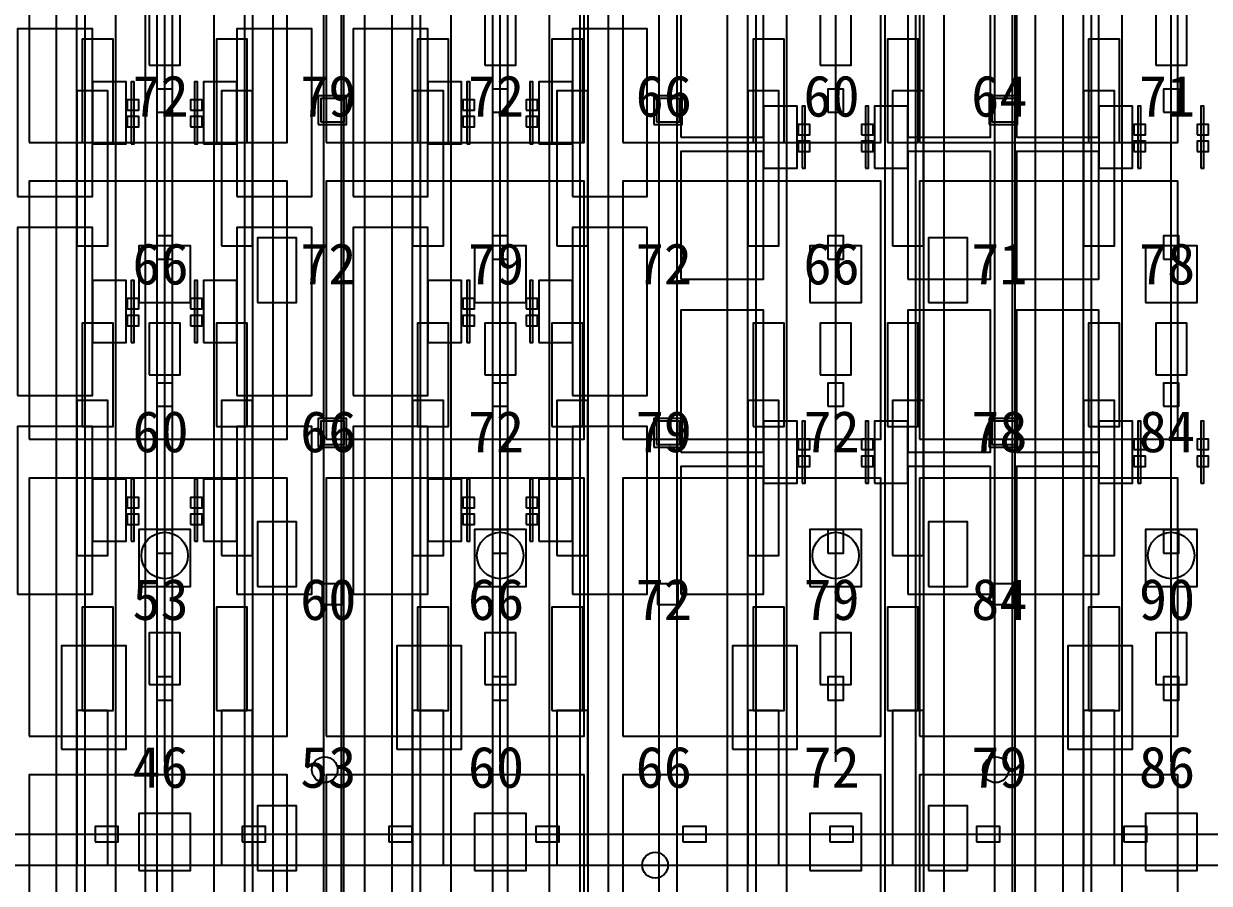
# Model space of a CAD drawing. Header units: metres. Extents: x -1640 to 1560, y -268 to 2338.
# Drawn here: x 2.29 to 48.23, y 1645.3 to 1678.6 of the extents above; entities that cross this region are included whole.
import ezdxf

# ---------------------------------------------------------------- set-up
doc = ezdxf.new("R2010")
doc.units = ezdxf.units.M
for name, color, linetype in [('1F_CHL', 4, 'Continuous'), ('1F_EHS_EXTINGUISHER_HYDRANT_CABINET_CONCEPT', 1, 'Continuous'), ('1F_PUMP', 2, 'Continuous'), ('1F_SCR', 3, 'Continuous'), ('1F_STRUCT_COLUMN', 8, 'Continuous'), ('2F_CSF_LATERAL_RACK_CONCEPT', 9, 'Continuous'), ('2F_RFG', 5, 'Continuous'), ('2F_STRUCT_COLUMN', 8, 'Continuous'), ('2F_VMB', 6, 'Continuous'), ('3F_CLEANROOM_OVERHEAD_PIPE_DUCT_CONCEPT', 9, 'Continuous'), ('3F_CVD', 3, 'Continuous'), ('3F_EHS_EGRESS_DIST_M', 2, 'Continuous'), ('3F_EHS_EXTINGUISHER_HYDRANT_CABINET_CONCEPT', 1, 'Continuous'), ('3F_EHS_GAS_DETECTOR', 6, 'Continuous'), ('3F_FOUP', 5, 'Continuous'), ('3F_OHT', 9, 'Continuous'), ('3F_OHTV', 1, 'Continuous'), ('3F_PHOTO', 1, 'Continuous'), ('3F_STK', 3, 'Continuous'), ('3F_STRUCT_COLUMN', 8, 'Continuous'), ('3F_TBAR', 6, 'Continuous'), ('4F_FFU', 1, 'Continuous'), ('4F_STRUCT_PLENUM_TRUSS_CONCEPT', 9, 'Continuous'), ('5F_CHL', 4, 'Continuous'), ('5F_EHS_EXTINGUISHER_HYDRANT_CABINET_CONCEPT', 1, 'Continuous'), ('5F_PUMP', 2, 'Continuous'), ('5F_SCR', 3, 'Continuous'), ('5F_STRUCT_COLUMN', 8, 'Continuous'), ('6F_CSF_LATERAL_RACK_CONCEPT', 9, 'Continuous'), ('6F_RFG', 5, 'Continuous'), ('6F_STRUCT_COLUMN', 8, 'Continuous'), ('6F_VMB', 6, 'Continuous'), ('7F_CLEANROOM_OVERHEAD_PIPE_DUCT_CONCEPT', 9, 'Continuous'), ('7F_CVD', 3, 'Continuous'), ('7F_EHS_EGRESS_DIST_M', 2, 'Continuous'), ('7F_EHS_EXTINGUISHER_HYDRANT_CABINET_CONCEPT', 1, 'Continuous'), ('7F_EHS_GAS_DETECTOR', 6, 'Continuous'), ('7F_FOUP', 5, 'Continuous'), ('7F_OHT', 9, 'Continuous'), ('7F_OHTV', 1, 'Continuous'), ('7F_PHOTO', 1, 'Continuous'), ('7F_STK', 3, 'Continuous'), ('7F_STRUCT_COLUMN', 8, 'Continuous'), ('7F_TBAR', 6, 'Continuous'), ('8F_FFU', 1, 'Continuous'), ('8F_STRUCT_PLENUM_TRUSS_CONCEPT', 9, 'Continuous'), ('EHS_TREATED_EXHAUST', 30, 'Continuous'), ('UTIL_ELEC.LV_CONCEPT', 2, 'Continuous'), ('UTIL_GAS.BULK_CONCEPT', 2, 'Continuous'), ('UTIL_PCW.R_CONCEPT', 1, 'Continuous'), ('UTIL_PCW.S_CONCEPT', 6, 'Continuous')]:
    doc.layers.add(name, color=color, linetype=linetype)

msp = doc.modelspace()

# ---------------------------------------------------------------- linework, layer by layer
at = {"layer": '1F_CHL'}
for points in [[(11.35, 1667.8), (12.85, 1667.8), (12.85, 1670.3), (11.35, 1670.3)], [(37.35, 1667.8), (38.85, 1667.8), (38.85, 1670.3), (37.35, 1670.3)], [(11.35, 1656.8), (12.85, 1656.8), (12.85, 1659.3), (11.35, 1659.3)], [(37.35, 1656.8), (38.85, 1656.8), (38.85, 1659.3), (37.35, 1659.3)], [(11.35, 1645.8), (12.85, 1645.8), (12.85, 1648.3), (11.35, 1648.3)], [(37.35, 1645.8), (38.85, 1645.8), (38.85, 1648.3), (37.35, 1648.3)]]:
    msp.add_lwpolyline(points, close=True, dxfattribs=at)
at = {"layer": '1F_EHS_EXTINGUISHER_HYDRANT_CABINET_CONCEPT'}
msp.add_circle((26.75, 1646), 0.5, dxfattribs=at)
at = {"layer": '1F_PUMP'}
for points in [[(4.55, 1674), (5.75, 1674), (5.75, 1678), (4.55, 1678)], [(9.75, 1674), (10.95, 1674), (10.95, 1678), (9.75, 1678)], [(17.55, 1674), (18.75, 1674), (18.75, 1678), (17.55, 1678)], [(22.75, 1674), (23.95, 1674), (23.95, 1678), (22.75, 1678)], [(30.55, 1674), (31.75, 1674), (31.75, 1678), (30.55, 1678)], [(35.75, 1674), (36.95, 1674), (36.95, 1678), (35.75, 1678)], [(43.55, 1674), (44.75, 1674), (44.75, 1678), (43.55, 1678)], [(4.55, 1663), (5.75, 1663), (5.75, 1667), (4.55, 1667)], [(9.75, 1663), (10.95, 1663), (10.95, 1667), (9.75, 1667)], [(17.55, 1663), (18.75, 1663), (18.75, 1667), (17.55, 1667)], [(22.75, 1663), (23.95, 1663), (23.95, 1667), (22.75, 1667)], [(30.55, 1663), (31.75, 1663), (31.75, 1667), (30.55, 1667)], [(35.75, 1663), (36.95, 1663), (36.95, 1667), (35.75, 1667)], [(43.55, 1663), (44.75, 1663), (44.75, 1667), (43.55, 1667)], [(4.55, 1652), (5.75, 1652), (5.75, 1656), (4.55, 1656)], [(9.75, 1652), (10.95, 1652), (10.95, 1656), (9.75, 1656)], [(17.55, 1652), (18.75, 1652), (18.75, 1656), (17.55, 1656)], [(22.75, 1652), (23.95, 1652), (23.95, 1656), (22.75, 1656)], [(30.55, 1652), (31.75, 1652), (31.75, 1656), (30.55, 1656)], [(35.75, 1652), (36.95, 1652), (36.95, 1656), (35.75, 1656)], [(43.55, 1652), (44.75, 1652), (44.75, 1656), (43.55, 1656)]]:
    msp.add_lwpolyline(points, close=True, dxfattribs=at)
at = {"layer": '1F_SCR'}
for points in [[(6.75, 1667.8), (8.75, 1667.8), (8.75, 1670), (6.75, 1670)], [(19.75, 1667.8), (21.75, 1667.8), (21.75, 1670), (19.75, 1670)], [(32.75, 1667.8), (34.75, 1667.8), (34.75, 1670), (32.75, 1670)], [(45.75, 1667.8), (47.75, 1667.8), (47.75, 1670), (45.75, 1670)], [(6.75, 1656.8), (8.75, 1656.8), (8.75, 1659), (6.75, 1659)], [(19.75, 1656.8), (21.75, 1656.8), (21.75, 1659), (19.75, 1659)], [(32.75, 1656.8), (34.75, 1656.8), (34.75, 1659), (32.75, 1659)], [(45.75, 1656.8), (47.75, 1656.8), (47.75, 1659), (45.75, 1659)], [(6.75, 1645.8), (8.75, 1645.8), (8.75, 1648), (6.75, 1648)], [(19.75, 1645.8), (21.75, 1645.8), (21.75, 1648), (19.75, 1648)], [(32.75, 1645.8), (34.75, 1645.8), (34.75, 1648), (32.75, 1648)], [(45.75, 1645.8), (47.75, 1645.8), (47.75, 1648), (45.75, 1648)]]:
    msp.add_lwpolyline(points, close=True, dxfattribs=at)
at = {"layer": '1F_STRUCT_COLUMN'}
for points in [[(13.7, 1674.7), (14.8, 1674.7), (14.8, 1675.8), (13.7, 1675.8)], [(26.7, 1674.7), (27.8, 1674.7), (27.8, 1675.8), (26.7, 1675.8)], [(39.7, 1674.7), (40.8, 1674.7), (40.8, 1675.8), (39.7, 1675.8)], [(13.7, 1662.2), (14.8, 1662.2), (14.8, 1663.3), (13.7, 1663.3)], [(26.7, 1662.2), (27.8, 1662.2), (27.8, 1663.3), (26.7, 1663.3)], [(39.7, 1662.2), (40.8, 1662.2), (40.8, 1663.3), (39.7, 1663.3)]]:
    msp.add_lwpolyline(points, close=True, dxfattribs=at)
at = {"layer": '2F_CSF_LATERAL_RACK_CONCEPT'}
for points in [[(3.55, 1573), (4.35, 1573), (4.35, 1719), (3.55, 1719)], [(11.15, 1573), (11.95, 1573), (11.95, 1719), (11.15, 1719)], [(16.55, 1573), (17.35, 1573), (17.35, 1719), (16.55, 1719)], [(24.15, 1573), (24.95, 1573), (24.95, 1719), (24.15, 1719)], [(29.55, 1573), (30.35, 1573), (30.35, 1719), (29.55, 1719)], [(37.15, 1573), (37.95, 1573), (37.95, 1719), (37.15, 1719)], [(42.55, 1573), (43.35, 1573), (43.35, 1719), (42.55, 1719)]]:
    msp.add_lwpolyline(points, close=True, dxfattribs=at)
at = {"layer": '2F_RFG'}
for points in [[(4.35, 1670), (5.55, 1670), (5.55, 1676), (4.35, 1676)], [(9.95, 1670), (11.15, 1670), (11.15, 1676), (9.95, 1676)], [(17.35, 1670), (18.55, 1670), (18.55, 1676), (17.35, 1676)], [(22.95, 1670), (24.15, 1670), (24.15, 1676), (22.95, 1676)], [(30.35, 1670), (31.55, 1670), (31.55, 1676), (30.35, 1676)], [(35.95, 1670), (37.15, 1670), (37.15, 1676), (35.95, 1676)], [(43.35, 1670), (44.55, 1670), (44.55, 1676), (43.35, 1676)], [(4.35, 1658), (5.55, 1658), (5.55, 1664), (4.35, 1664)], [(9.95, 1658), (11.15, 1658), (11.15, 1664), (9.95, 1664)], [(17.35, 1658), (18.55, 1658), (18.55, 1664), (17.35, 1664)], [(22.95, 1658), (24.15, 1658), (24.15, 1664), (22.95, 1664)], [(30.35, 1658), (31.55, 1658), (31.55, 1664), (30.35, 1664)], [(35.95, 1658), (37.15, 1658), (37.15, 1664), (35.95, 1664)], [(43.35, 1658), (44.55, 1658), (44.55, 1664), (43.35, 1664)], [(4.35, 1646), (5.55, 1646), (5.55, 1652), (4.35, 1652)], [(9.95, 1646), (11.15, 1646), (11.15, 1652), (9.95, 1652)], [(17.35, 1646), (18.55, 1646), (18.55, 1652), (17.35, 1652)], [(22.95, 1646), (24.15, 1646), (24.15, 1652), (22.95, 1652)], [(30.35, 1646), (31.55, 1646), (31.55, 1652), (30.35, 1652)], [(35.95, 1646), (37.15, 1646), (37.15, 1652), (35.95, 1652)], [(43.35, 1646), (44.55, 1646), (44.55, 1652), (43.35, 1652)]]:
    msp.add_lwpolyline(points, close=True, dxfattribs=at)
at = {"layer": '2F_STRUCT_COLUMN'}
for points in [[(13.8, 1674.8), (14.7, 1674.8), (14.7, 1675.7), (13.8, 1675.7)], [(26.8, 1674.8), (27.7, 1674.8), (27.7, 1675.7), (26.8, 1675.7)], [(39.8, 1674.8), (40.7, 1674.8), (40.7, 1675.7), (39.8, 1675.7)], [(13.8, 1662.3), (14.7, 1662.3), (14.7, 1663.2), (13.8, 1663.2)], [(26.8, 1662.3), (27.7, 1662.3), (27.7, 1663.2), (26.8, 1663.2)], [(39.8, 1662.3), (40.7, 1662.3), (40.7, 1663.2), (39.8, 1663.2)]]:
    msp.add_lwpolyline(points, close=True, dxfattribs=at)
at = {"layer": '2F_VMB'}
for points in [[(7.15, 1677), (8.35, 1677), (8.35, 1679), (7.15, 1679)], [(20.15, 1677), (21.35, 1677), (21.35, 1679), (20.15, 1679)], [(33.15, 1677), (34.35, 1677), (34.35, 1679), (33.15, 1679)], [(46.15, 1677), (47.35, 1677), (47.35, 1679), (46.15, 1679)], [(7.15, 1665), (8.35, 1665), (8.35, 1667), (7.15, 1667)], [(20.15, 1665), (21.35, 1665), (21.35, 1667), (20.15, 1667)], [(33.15, 1665), (34.35, 1665), (34.35, 1667), (33.15, 1667)], [(46.15, 1665), (47.35, 1665), (47.35, 1667), (46.15, 1667)], [(7.15, 1653), (8.35, 1653), (8.35, 1655), (7.15, 1655)], [(20.15, 1653), (21.35, 1653), (21.35, 1655), (20.15, 1655)], [(33.15, 1653), (34.35, 1653), (34.35, 1655), (33.15, 1655)], [(46.15, 1653), (47.35, 1653), (47.35, 1655), (46.15, 1655)]]:
    msp.add_lwpolyline(points, close=True, dxfattribs=at)
at = {"layer": '3F_CLEANROOM_OVERHEAD_PIPE_DUCT_CONCEPT'}
for points in [[(4.65, 1572), (5.85, 1572), (5.85, 1720), (4.65, 1720)], [(9.65, 1572), (10.85, 1572), (10.85, 1720), (9.65, 1720)], [(17.65, 1572), (18.85, 1572), (18.85, 1720), (17.65, 1720)], [(22.65, 1572), (23.85, 1572), (23.85, 1720), (22.65, 1720)], [(30.65, 1572), (31.85, 1572), (31.85, 1720), (30.65, 1720)], [(35.65, 1572), (36.85, 1572), (36.85, 1720), (35.65, 1720)], [(43.65, 1572), (44.85, 1572), (44.85, 1720), (43.65, 1720)]]:
    msp.add_lwpolyline(points, close=True, dxfattribs=at)
at = {"layer": '3F_CVD'}
for points in [[(2.05, 1671.9), (4.95, 1671.9), (4.95, 1678.4), (2.05, 1678.4)], [(10.55, 1671.9), (13.45, 1671.9), (13.45, 1678.4), (10.55, 1678.4)], [(15.05, 1671.9), (17.95, 1671.9), (17.95, 1678.4), (15.05, 1678.4)], [(23.55, 1671.9), (26.45, 1671.9), (26.45, 1678.4), (23.55, 1678.4)], [(4.95, 1673.95), (6.25, 1673.95), (6.25, 1676.35), (4.95, 1676.35)], [(9.25, 1673.95), (10.55, 1673.95), (10.55, 1676.35), (9.25, 1676.35)], [(17.95, 1673.95), (19.25, 1673.95), (19.25, 1676.35), (17.95, 1676.35)], [(22.25, 1673.95), (23.55, 1673.95), (23.55, 1676.35), (22.25, 1676.35)], [(2.05, 1664.2), (4.95, 1664.2), (4.95, 1670.7), (2.05, 1670.7)], [(10.55, 1664.2), (13.45, 1664.2), (13.45, 1670.7), (10.55, 1670.7)], [(15.05, 1664.2), (17.95, 1664.2), (17.95, 1670.7), (15.05, 1670.7)], [(23.55, 1664.2), (26.45, 1664.2), (26.45, 1670.7), (23.55, 1670.7)], [(4.95, 1666.25), (6.25, 1666.25), (6.25, 1668.65), (4.95, 1668.65)], [(9.25, 1666.25), (10.55, 1666.25), (10.55, 1668.65), (9.25, 1668.65)], [(17.95, 1666.25), (19.25, 1666.25), (19.25, 1668.65), (17.95, 1668.65)], [(22.25, 1666.25), (23.55, 1666.25), (23.55, 1668.65), (22.25, 1668.65)], [(2.05, 1656.5), (4.95, 1656.5), (4.95, 1663), (2.05, 1663)], [(10.55, 1656.5), (13.45, 1656.5), (13.45, 1663), (10.55, 1663)], [(15.05, 1656.5), (17.95, 1656.5), (17.95, 1663), (15.05, 1663)], [(23.55, 1656.5), (26.45, 1656.5), (26.45, 1663), (23.55, 1663)], [(4.95, 1658.55), (6.25, 1658.55), (6.25, 1660.95), (4.95, 1660.95)], [(9.25, 1658.55), (10.55, 1658.55), (10.55, 1660.95), (9.25, 1660.95)], [(17.95, 1658.55), (19.25, 1658.55), (19.25, 1660.95), (17.95, 1660.95)], [(22.25, 1658.55), (23.55, 1658.55), (23.55, 1660.95), (22.25, 1660.95)]]:
    msp.add_lwpolyline(points, close=True, dxfattribs=at)
at = {"layer": '3F_EHS_EXTINGUISHER_HYDRANT_CABINET_CONCEPT'}
for centre in [(13.95, 1649.7), (39.95, 1649.7)]:
    msp.add_circle(centre, 0.5, dxfattribs=at)
at = {"layer": '3F_EHS_GAS_DETECTOR'}
for centre in [(7.75, 1658), (20.75, 1658), (33.75, 1658), (46.75, 1658)]:
    msp.add_circle(centre, 0.9, dxfattribs=at)
at = {"layer": '3F_FOUP'}
for points in [[(6.3, 1675.25), (6.75, 1675.25), (6.75, 1675.65), (6.3, 1675.65)], [(8.75, 1675.25), (9.2, 1675.25), (9.2, 1675.65), (8.75, 1675.65)], [(19.3, 1675.25), (19.75, 1675.25), (19.75, 1675.65), (19.3, 1675.65)], [(21.75, 1675.25), (22.2, 1675.25), (22.2, 1675.65), (21.75, 1675.65)], [(6.3, 1674.6), (6.75, 1674.6), (6.75, 1675), (6.3, 1675)], [(8.75, 1674.6), (9.2, 1674.6), (9.2, 1675), (8.75, 1675)], [(19.3, 1674.6), (19.75, 1674.6), (19.75, 1675), (19.3, 1675)], [(21.75, 1674.6), (22.2, 1674.6), (22.2, 1675), (21.75, 1675)], [(32.3, 1674.3), (32.75, 1674.3), (32.75, 1674.7), (32.3, 1674.7)], [(34.75, 1674.3), (35.2, 1674.3), (35.2, 1674.7), (34.75, 1674.7)], [(45.3, 1674.3), (45.75, 1674.3), (45.75, 1674.7), (45.3, 1674.7)], [(47.75, 1674.3), (48.2, 1674.3), (48.2, 1674.7), (47.75, 1674.7)], [(32.3, 1673.65), (32.75, 1673.65), (32.75, 1674.05), (32.3, 1674.05)], [(34.75, 1673.65), (35.2, 1673.65), (35.2, 1674.05), (34.75, 1674.05)], [(45.3, 1673.65), (45.75, 1673.65), (45.75, 1674.05), (45.3, 1674.05)], [(47.75, 1673.65), (48.2, 1673.65), (48.2, 1674.05), (47.75, 1674.05)], [(6.3, 1667.55), (6.75, 1667.55), (6.75, 1667.95), (6.3, 1667.95)], [(8.75, 1667.55), (9.2, 1667.55), (9.2, 1667.95), (8.75, 1667.95)], [(19.3, 1667.55), (19.75, 1667.55), (19.75, 1667.95), (19.3, 1667.95)], [(21.75, 1667.55), (22.2, 1667.55), (22.2, 1667.95), (21.75, 1667.95)], [(6.3, 1666.9), (6.75, 1666.9), (6.75, 1667.3), (6.3, 1667.3)], [(8.75, 1666.9), (9.2, 1666.9), (9.2, 1667.3), (8.75, 1667.3)], [(19.3, 1666.9), (19.75, 1666.9), (19.75, 1667.3), (19.3, 1667.3)], [(21.75, 1666.9), (22.2, 1666.9), (22.2, 1667.3), (21.75, 1667.3)], [(32.3, 1662.1), (32.75, 1662.1), (32.75, 1662.5), (32.3, 1662.5)], [(34.75, 1662.1), (35.2, 1662.1), (35.2, 1662.5), (34.75, 1662.5)], [(45.3, 1662.1), (45.75, 1662.1), (45.75, 1662.5), (45.3, 1662.5)], [(47.75, 1662.1), (48.2, 1662.1), (48.2, 1662.5), (47.75, 1662.5)], [(32.3, 1661.45), (32.75, 1661.45), (32.75, 1661.85), (32.3, 1661.85)], [(34.75, 1661.45), (35.2, 1661.45), (35.2, 1661.85), (34.75, 1661.85)], [(45.3, 1661.45), (45.75, 1661.45), (45.75, 1661.85), (45.3, 1661.85)], [(47.75, 1661.45), (48.2, 1661.45), (48.2, 1661.85), (47.75, 1661.85)], [(6.3, 1659.85), (6.75, 1659.85), (6.75, 1660.25), (6.3, 1660.25)], [(8.75, 1659.85), (9.2, 1659.85), (9.2, 1660.25), (8.75, 1660.25)], [(19.3, 1659.85), (19.75, 1659.85), (19.75, 1660.25), (19.3, 1660.25)], [(21.75, 1659.85), (22.2, 1659.85), (22.2, 1660.25), (21.75, 1660.25)], [(6.3, 1659.2), (6.75, 1659.2), (6.75, 1659.6), (6.3, 1659.6)], [(8.75, 1659.2), (9.2, 1659.2), (9.2, 1659.6), (8.75, 1659.6)], [(19.3, 1659.2), (19.75, 1659.2), (19.75, 1659.6), (19.3, 1659.6)], [(21.75, 1659.2), (22.2, 1659.2), (22.2, 1659.6), (21.75, 1659.6)]]:
    msp.add_lwpolyline(points, close=True, dxfattribs=at)
at = {"layer": '3F_OHT'}
for p, q in [((7.75, 1650), (7.75, 1720)), ((20.75, 1650), (20.75, 1720)), ((33.75, 1650), (33.75, 1720)), ((46.75, 1650), (46.75, 1720)), ((-31.5, 1647.2), (190, 1647.2))]:
    msp.add_line(p, q, dxfattribs=at)
at = {"layer": '3F_OHTV'}
for points in [[(7.45, 1675.17), (8.05, 1675.17), (8.05, 1676.07), (7.45, 1676.07)], [(20.45, 1675.17), (21.05, 1675.17), (21.05, 1676.07), (20.45, 1676.07)], [(33.45, 1675.17), (34.05, 1675.17), (34.05, 1676.07), (33.45, 1676.07)], [(46.45, 1675.17), (47.05, 1675.17), (47.05, 1676.07), (46.45, 1676.07)], [(7.45, 1669.48), (8.05, 1669.48), (8.05, 1670.38), (7.45, 1670.38)], [(20.45, 1669.48), (21.05, 1669.48), (21.05, 1670.38), (20.45, 1670.38)], [(33.45, 1669.48), (34.05, 1669.48), (34.05, 1670.38), (33.45, 1670.38)], [(46.45, 1669.48), (47.05, 1669.48), (47.05, 1670.38), (46.45, 1670.38)], [(7.45, 1663.78), (8.05, 1663.78), (8.05, 1664.68), (7.45, 1664.68)], [(20.45, 1663.78), (21.05, 1663.78), (21.05, 1664.68), (20.45, 1664.68)], [(33.45, 1663.78), (34.05, 1663.78), (34.05, 1664.68), (33.45, 1664.68)], [(46.45, 1663.78), (47.05, 1663.78), (47.05, 1664.68), (46.45, 1664.68)], [(7.45, 1658.09), (8.05, 1658.09), (8.05, 1658.99), (7.45, 1658.99)], [(20.45, 1658.09), (21.05, 1658.09), (21.05, 1658.99), (20.45, 1658.99)], [(33.45, 1658.09), (34.05, 1658.09), (34.05, 1658.99), (33.45, 1658.99)], [(46.45, 1658.09), (47.05, 1658.09), (47.05, 1658.99), (46.45, 1658.99)], [(7.45, 1652.4), (8.05, 1652.4), (8.05, 1653.3), (7.45, 1653.3)], [(20.45, 1652.4), (21.05, 1652.4), (21.05, 1653.3), (20.45, 1653.3)], [(33.45, 1652.4), (34.05, 1652.4), (34.05, 1653.3), (33.45, 1653.3)], [(46.45, 1652.4), (47.05, 1652.4), (47.05, 1653.3), (46.45, 1653.3)], [(5.05, 1646.9), (5.95, 1646.9), (5.95, 1647.5), (5.05, 1647.5)], [(10.75, 1646.9), (11.65, 1646.9), (11.65, 1647.5), (10.75, 1647.5)], [(16.44, 1646.9), (17.34, 1646.9), (17.34, 1647.5), (16.44, 1647.5)], [(22.13, 1646.9), (23.03, 1646.9), (23.03, 1647.5), (22.13, 1647.5)], [(27.83, 1646.9), (28.73, 1646.9), (28.73, 1647.5), (27.83, 1647.5)], [(33.52, 1646.9), (34.42, 1646.9), (34.42, 1647.5), (33.52, 1647.5)], [(39.21, 1646.9), (40.11, 1646.9), (40.11, 1647.5), (39.21, 1647.5)], [(44.91, 1646.9), (45.81, 1646.9), (45.81, 1647.5), (44.91, 1647.5)]]:
    msp.add_lwpolyline(points, close=True, dxfattribs=at)
at = {"layer": '3F_PHOTO'}
for points in [[(27.75, 1674.2), (30.95, 1674.2), (30.95, 1679.7), (27.75, 1679.7)], [(36.55, 1674.2), (39.75, 1674.2), (39.75, 1679.7), (36.55, 1679.7)], [(40.75, 1674.2), (43.95, 1674.2), (43.95, 1679.7), (40.75, 1679.7)], [(30.95, 1673), (32.25, 1673), (32.25, 1675.4), (30.95, 1675.4)], [(35.25, 1673), (36.55, 1673), (36.55, 1675.4), (35.25, 1675.4)], [(43.95, 1673), (45.25, 1673), (45.25, 1675.4), (43.95, 1675.4)], [(27.75, 1668.7), (30.95, 1668.7), (30.95, 1673.65), (27.75, 1673.65)], [(36.55, 1668.7), (39.75, 1668.7), (39.75, 1673.65), (36.55, 1673.65)], [(40.75, 1668.7), (43.95, 1668.7), (43.95, 1673.65), (40.75, 1673.65)], [(27.75, 1662), (30.95, 1662), (30.95, 1667.5), (27.75, 1667.5)], [(36.55, 1662), (39.75, 1662), (39.75, 1667.5), (36.55, 1667.5)], [(40.75, 1662), (43.95, 1662), (43.95, 1667.5), (40.75, 1667.5)], [(30.95, 1660.8), (32.25, 1660.8), (32.25, 1663.2), (30.95, 1663.2)], [(35.25, 1660.8), (36.55, 1660.8), (36.55, 1663.2), (35.25, 1663.2)], [(43.95, 1660.8), (45.25, 1660.8), (45.25, 1663.2), (43.95, 1663.2)], [(27.75, 1656.5), (30.95, 1656.5), (30.95, 1661.45), (27.75, 1661.45)], [(36.55, 1656.5), (39.75, 1656.5), (39.75, 1661.45), (36.55, 1661.45)], [(40.75, 1656.5), (43.95, 1656.5), (43.95, 1661.45), (40.75, 1661.45)]]:
    msp.add_lwpolyline(points, close=True, dxfattribs=at)
at = {"layer": '3F_STK'}
for points in [[(3.75, 1650.5), (6.25, 1650.5), (6.25, 1654.5), (3.75, 1654.5)], [(16.75, 1650.5), (19.25, 1650.5), (19.25, 1654.5), (16.75, 1654.5)], [(29.75, 1650.5), (32.25, 1650.5), (32.25, 1654.5), (29.75, 1654.5)], [(42.75, 1650.5), (45.25, 1650.5), (45.25, 1654.5), (42.75, 1654.5)]]:
    msp.add_lwpolyline(points, close=True, dxfattribs=at)
at = {"layer": '3F_STRUCT_COLUMN'}
for points in [[(13.85, 1656.1), (14.65, 1656.1), (14.65, 1656.9), (13.85, 1656.9)], [(26.85, 1656.1), (27.65, 1656.1), (27.65, 1656.9), (26.85, 1656.9)], [(39.85, 1656.1), (40.65, 1656.1), (40.65, 1656.9), (39.85, 1656.9)]]:
    msp.add_lwpolyline(points, close=True, dxfattribs=at)
at = {"layer": '3F_TBAR'}
for points in [[(6.45, 1673.95), (6.57, 1673.95), (6.57, 1676.35), (6.45, 1676.35)], [(8.9, 1673.95), (9.02, 1673.95), (9.02, 1676.35), (8.9, 1676.35)], [(19.45, 1673.95), (19.57, 1673.95), (19.57, 1676.35), (19.45, 1676.35)], [(21.9, 1673.95), (22.02, 1673.95), (22.02, 1676.35), (21.9, 1676.35)], [(32.45, 1673), (32.57, 1673), (32.57, 1675.4), (32.45, 1675.4)], [(34.9, 1673), (35.02, 1673), (35.02, 1675.4), (34.9, 1675.4)], [(45.45, 1673), (45.57, 1673), (45.57, 1675.4), (45.45, 1675.4)], [(47.9, 1673), (48.02, 1673), (48.02, 1675.4), (47.9, 1675.4)], [(6.45, 1666.25), (6.57, 1666.25), (6.57, 1668.65), (6.45, 1668.65)], [(8.9, 1666.25), (9.02, 1666.25), (9.02, 1668.65), (8.9, 1668.65)], [(19.45, 1666.25), (19.57, 1666.25), (19.57, 1668.65), (19.45, 1668.65)], [(21.9, 1666.25), (22.02, 1666.25), (22.02, 1668.65), (21.9, 1668.65)], [(32.45, 1660.8), (32.57, 1660.8), (32.57, 1663.2), (32.45, 1663.2)], [(34.9, 1660.8), (35.02, 1660.8), (35.02, 1663.2), (34.9, 1663.2)], [(45.45, 1660.8), (45.57, 1660.8), (45.57, 1663.2), (45.45, 1663.2)], [(47.9, 1660.8), (48.02, 1660.8), (48.02, 1663.2), (47.9, 1663.2)], [(6.45, 1658.55), (6.57, 1658.55), (6.57, 1660.95), (6.45, 1660.95)], [(8.9, 1658.55), (9.02, 1658.55), (9.02, 1660.95), (8.9, 1660.95)], [(19.45, 1658.55), (19.57, 1658.55), (19.57, 1660.95), (19.45, 1660.95)], [(21.9, 1658.55), (22.02, 1658.55), (22.02, 1660.95), (21.9, 1660.95)]]:
    msp.add_lwpolyline(points, close=True, dxfattribs=at)
at = {"layer": '4F_FFU'}
for points in [[(2.5, 1674), (12.5, 1674), (12.5, 1684), (2.5, 1684)], [(14, 1674), (24, 1674), (24, 1684), (14, 1684)], [(25.5, 1674), (35.5, 1674), (35.5, 1684), (25.5, 1684)], [(37, 1674), (47, 1674), (47, 1684), (37, 1684)], [(2.5, 1662.5), (12.5, 1662.5), (12.5, 1672.5), (2.5, 1672.5)], [(14, 1662.5), (24, 1662.5), (24, 1672.5), (14, 1672.5)], [(25.5, 1662.5), (35.5, 1662.5), (35.5, 1672.5), (25.5, 1672.5)], [(37, 1662.5), (47, 1662.5), (47, 1672.5), (37, 1672.5)], [(2.5, 1651), (12.5, 1651), (12.5, 1661), (2.5, 1661)], [(14, 1651), (24, 1651), (24, 1661), (14, 1661)], [(25.5, 1651), (35.5, 1651), (35.5, 1661), (25.5, 1661)], [(37, 1651), (47, 1651), (47, 1661), (37, 1661)], [(2.5, 1639.5), (12.5, 1639.5), (12.5, 1649.5), (2.5, 1649.5)], [(14, 1639.5), (24, 1639.5), (24, 1649.5), (14, 1649.5)], [(25.5, 1639.5), (35.5, 1639.5), (35.5, 1649.5), (25.5, 1649.5)], [(37, 1639.5), (47, 1639.5), (47, 1649.5), (37, 1649.5)]]:
    msp.add_lwpolyline(points, close=True, dxfattribs=at)
at = {"layer": '4F_STRUCT_PLENUM_TRUSS_CONCEPT'}
for points in [[(13.9, 1569), (14.6, 1569), (14.6, 1723), (13.9, 1723)], [(26.9, 1569), (27.6, 1569), (27.6, 1723), (26.9, 1723)], [(39.9, 1569), (40.6, 1569), (40.6, 1723), (39.9, 1723)]]:
    msp.add_lwpolyline(points, close=True, dxfattribs=at)
at = {"layer": '5F_CHL'}
for points in [[(11.35, 1667.8), (12.85, 1667.8), (12.85, 1670.3), (11.35, 1670.3)], [(37.35, 1667.8), (38.85, 1667.8), (38.85, 1670.3), (37.35, 1670.3)], [(11.35, 1656.8), (12.85, 1656.8), (12.85, 1659.3), (11.35, 1659.3)], [(37.35, 1656.8), (38.85, 1656.8), (38.85, 1659.3), (37.35, 1659.3)], [(11.35, 1645.8), (12.85, 1645.8), (12.85, 1648.3), (11.35, 1648.3)], [(37.35, 1645.8), (38.85, 1645.8), (38.85, 1648.3), (37.35, 1648.3)]]:
    msp.add_lwpolyline(points, close=True, dxfattribs=at)
at = {"layer": '5F_EHS_EXTINGUISHER_HYDRANT_CABINET_CONCEPT'}
msp.add_circle((26.75, 1646), 0.5, dxfattribs=at)
at = {"layer": '5F_PUMP'}
for points in [[(4.55, 1674), (5.75, 1674), (5.75, 1678), (4.55, 1678)], [(9.75, 1674), (10.95, 1674), (10.95, 1678), (9.75, 1678)], [(17.55, 1674), (18.75, 1674), (18.75, 1678), (17.55, 1678)], [(22.75, 1674), (23.95, 1674), (23.95, 1678), (22.75, 1678)], [(30.55, 1674), (31.75, 1674), (31.75, 1678), (30.55, 1678)], [(35.75, 1674), (36.95, 1674), (36.95, 1678), (35.75, 1678)], [(43.55, 1674), (44.75, 1674), (44.75, 1678), (43.55, 1678)], [(4.55, 1663), (5.75, 1663), (5.75, 1667), (4.55, 1667)], [(9.75, 1663), (10.95, 1663), (10.95, 1667), (9.75, 1667)], [(17.55, 1663), (18.75, 1663), (18.75, 1667), (17.55, 1667)], [(22.75, 1663), (23.95, 1663), (23.95, 1667), (22.75, 1667)], [(30.55, 1663), (31.75, 1663), (31.75, 1667), (30.55, 1667)], [(35.75, 1663), (36.95, 1663), (36.95, 1667), (35.75, 1667)], [(43.55, 1663), (44.75, 1663), (44.75, 1667), (43.55, 1667)], [(4.55, 1652), (5.75, 1652), (5.75, 1656), (4.55, 1656)], [(9.75, 1652), (10.95, 1652), (10.95, 1656), (9.75, 1656)], [(17.55, 1652), (18.75, 1652), (18.75, 1656), (17.55, 1656)], [(22.75, 1652), (23.95, 1652), (23.95, 1656), (22.75, 1656)], [(30.55, 1652), (31.75, 1652), (31.75, 1656), (30.55, 1656)], [(35.75, 1652), (36.95, 1652), (36.95, 1656), (35.75, 1656)], [(43.55, 1652), (44.75, 1652), (44.75, 1656), (43.55, 1656)]]:
    msp.add_lwpolyline(points, close=True, dxfattribs=at)
at = {"layer": '5F_SCR'}
for points in [[(6.75, 1667.8), (8.75, 1667.8), (8.75, 1670), (6.75, 1670)], [(19.75, 1667.8), (21.75, 1667.8), (21.75, 1670), (19.75, 1670)], [(32.75, 1667.8), (34.75, 1667.8), (34.75, 1670), (32.75, 1670)], [(45.75, 1667.8), (47.75, 1667.8), (47.75, 1670), (45.75, 1670)], [(6.75, 1656.8), (8.75, 1656.8), (8.75, 1659), (6.75, 1659)], [(19.75, 1656.8), (21.75, 1656.8), (21.75, 1659), (19.75, 1659)], [(32.75, 1656.8), (34.75, 1656.8), (34.75, 1659), (32.75, 1659)], [(45.75, 1656.8), (47.75, 1656.8), (47.75, 1659), (45.75, 1659)], [(6.75, 1645.8), (8.75, 1645.8), (8.75, 1648), (6.75, 1648)], [(19.75, 1645.8), (21.75, 1645.8), (21.75, 1648), (19.75, 1648)], [(32.75, 1645.8), (34.75, 1645.8), (34.75, 1648), (32.75, 1648)], [(45.75, 1645.8), (47.75, 1645.8), (47.75, 1648), (45.75, 1648)]]:
    msp.add_lwpolyline(points, close=True, dxfattribs=at)
at = {"layer": '5F_STRUCT_COLUMN'}
for points in [[(13.7, 1674.7), (14.8, 1674.7), (14.8, 1675.8), (13.7, 1675.8)], [(26.7, 1674.7), (27.8, 1674.7), (27.8, 1675.8), (26.7, 1675.8)], [(39.7, 1674.7), (40.8, 1674.7), (40.8, 1675.8), (39.7, 1675.8)], [(13.7, 1662.2), (14.8, 1662.2), (14.8, 1663.3), (13.7, 1663.3)], [(26.7, 1662.2), (27.8, 1662.2), (27.8, 1663.3), (26.7, 1663.3)], [(39.7, 1662.2), (40.8, 1662.2), (40.8, 1663.3), (39.7, 1663.3)]]:
    msp.add_lwpolyline(points, close=True, dxfattribs=at)
at = {"layer": '6F_CSF_LATERAL_RACK_CONCEPT'}
for points in [[(3.55, 1573), (4.35, 1573), (4.35, 1719), (3.55, 1719)], [(11.15, 1573), (11.95, 1573), (11.95, 1719), (11.15, 1719)], [(16.55, 1573), (17.35, 1573), (17.35, 1719), (16.55, 1719)], [(24.15, 1573), (24.95, 1573), (24.95, 1719), (24.15, 1719)], [(29.55, 1573), (30.35, 1573), (30.35, 1719), (29.55, 1719)], [(37.15, 1573), (37.95, 1573), (37.95, 1719), (37.15, 1719)], [(42.55, 1573), (43.35, 1573), (43.35, 1719), (42.55, 1719)]]:
    msp.add_lwpolyline(points, close=True, dxfattribs=at)
at = {"layer": '6F_RFG'}
for points in [[(4.35, 1670), (5.55, 1670), (5.55, 1676), (4.35, 1676)], [(9.95, 1670), (11.15, 1670), (11.15, 1676), (9.95, 1676)], [(17.35, 1670), (18.55, 1670), (18.55, 1676), (17.35, 1676)], [(22.95, 1670), (24.15, 1670), (24.15, 1676), (22.95, 1676)], [(30.35, 1670), (31.55, 1670), (31.55, 1676), (30.35, 1676)], [(35.95, 1670), (37.15, 1670), (37.15, 1676), (35.95, 1676)], [(43.35, 1670), (44.55, 1670), (44.55, 1676), (43.35, 1676)], [(4.35, 1658), (5.55, 1658), (5.55, 1664), (4.35, 1664)], [(9.95, 1658), (11.15, 1658), (11.15, 1664), (9.95, 1664)], [(17.35, 1658), (18.55, 1658), (18.55, 1664), (17.35, 1664)], [(22.95, 1658), (24.15, 1658), (24.15, 1664), (22.95, 1664)], [(30.35, 1658), (31.55, 1658), (31.55, 1664), (30.35, 1664)], [(35.95, 1658), (37.15, 1658), (37.15, 1664), (35.95, 1664)], [(43.35, 1658), (44.55, 1658), (44.55, 1664), (43.35, 1664)], [(4.35, 1646), (5.55, 1646), (5.55, 1652), (4.35, 1652)], [(9.95, 1646), (11.15, 1646), (11.15, 1652), (9.95, 1652)], [(17.35, 1646), (18.55, 1646), (18.55, 1652), (17.35, 1652)], [(22.95, 1646), (24.15, 1646), (24.15, 1652), (22.95, 1652)], [(30.35, 1646), (31.55, 1646), (31.55, 1652), (30.35, 1652)], [(35.95, 1646), (37.15, 1646), (37.15, 1652), (35.95, 1652)], [(43.35, 1646), (44.55, 1646), (44.55, 1652), (43.35, 1652)]]:
    msp.add_lwpolyline(points, close=True, dxfattribs=at)
at = {"layer": '6F_STRUCT_COLUMN'}
for points in [[(13.8, 1674.8), (14.7, 1674.8), (14.7, 1675.7), (13.8, 1675.7)], [(26.8, 1674.8), (27.7, 1674.8), (27.7, 1675.7), (26.8, 1675.7)], [(39.8, 1674.8), (40.7, 1674.8), (40.7, 1675.7), (39.8, 1675.7)], [(13.8, 1662.3), (14.7, 1662.3), (14.7, 1663.2), (13.8, 1663.2)], [(26.8, 1662.3), (27.7, 1662.3), (27.7, 1663.2), (26.8, 1663.2)], [(39.8, 1662.3), (40.7, 1662.3), (40.7, 1663.2), (39.8, 1663.2)]]:
    msp.add_lwpolyline(points, close=True, dxfattribs=at)
at = {"layer": '6F_VMB'}
for points in [[(7.15, 1677), (8.35, 1677), (8.35, 1679), (7.15, 1679)], [(20.15, 1677), (21.35, 1677), (21.35, 1679), (20.15, 1679)], [(33.15, 1677), (34.35, 1677), (34.35, 1679), (33.15, 1679)], [(46.15, 1677), (47.35, 1677), (47.35, 1679), (46.15, 1679)], [(7.15, 1665), (8.35, 1665), (8.35, 1667), (7.15, 1667)], [(20.15, 1665), (21.35, 1665), (21.35, 1667), (20.15, 1667)], [(33.15, 1665), (34.35, 1665), (34.35, 1667), (33.15, 1667)], [(46.15, 1665), (47.35, 1665), (47.35, 1667), (46.15, 1667)], [(7.15, 1653), (8.35, 1653), (8.35, 1655), (7.15, 1655)], [(20.15, 1653), (21.35, 1653), (21.35, 1655), (20.15, 1655)], [(33.15, 1653), (34.35, 1653), (34.35, 1655), (33.15, 1655)], [(46.15, 1653), (47.35, 1653), (47.35, 1655), (46.15, 1655)]]:
    msp.add_lwpolyline(points, close=True, dxfattribs=at)
at = {"layer": '7F_CLEANROOM_OVERHEAD_PIPE_DUCT_CONCEPT'}
for points in [[(4.65, 1572), (5.85, 1572), (5.85, 1720), (4.65, 1720)], [(9.65, 1572), (10.85, 1572), (10.85, 1720), (9.65, 1720)], [(17.65, 1572), (18.85, 1572), (18.85, 1720), (17.65, 1720)], [(22.65, 1572), (23.85, 1572), (23.85, 1720), (22.65, 1720)], [(30.65, 1572), (31.85, 1572), (31.85, 1720), (30.65, 1720)], [(35.65, 1572), (36.85, 1572), (36.85, 1720), (35.65, 1720)], [(43.65, 1572), (44.85, 1572), (44.85, 1720), (43.65, 1720)]]:
    msp.add_lwpolyline(points, close=True, dxfattribs=at)
at = {"layer": '7F_CVD'}
for points in [[(2.05, 1671.9), (4.95, 1671.9), (4.95, 1678.4), (2.05, 1678.4)], [(10.55, 1671.9), (13.45, 1671.9), (13.45, 1678.4), (10.55, 1678.4)], [(15.05, 1671.9), (17.95, 1671.9), (17.95, 1678.4), (15.05, 1678.4)], [(23.55, 1671.9), (26.45, 1671.9), (26.45, 1678.4), (23.55, 1678.4)], [(4.95, 1673.95), (6.25, 1673.95), (6.25, 1676.35), (4.95, 1676.35)], [(9.25, 1673.95), (10.55, 1673.95), (10.55, 1676.35), (9.25, 1676.35)], [(17.95, 1673.95), (19.25, 1673.95), (19.25, 1676.35), (17.95, 1676.35)], [(22.25, 1673.95), (23.55, 1673.95), (23.55, 1676.35), (22.25, 1676.35)], [(2.05, 1664.2), (4.95, 1664.2), (4.95, 1670.7), (2.05, 1670.7)], [(10.55, 1664.2), (13.45, 1664.2), (13.45, 1670.7), (10.55, 1670.7)], [(15.05, 1664.2), (17.95, 1664.2), (17.95, 1670.7), (15.05, 1670.7)], [(23.55, 1664.2), (26.45, 1664.2), (26.45, 1670.7), (23.55, 1670.7)], [(4.95, 1666.25), (6.25, 1666.25), (6.25, 1668.65), (4.95, 1668.65)], [(9.25, 1666.25), (10.55, 1666.25), (10.55, 1668.65), (9.25, 1668.65)], [(17.95, 1666.25), (19.25, 1666.25), (19.25, 1668.65), (17.95, 1668.65)], [(22.25, 1666.25), (23.55, 1666.25), (23.55, 1668.65), (22.25, 1668.65)], [(2.05, 1656.5), (4.95, 1656.5), (4.95, 1663), (2.05, 1663)], [(10.55, 1656.5), (13.45, 1656.5), (13.45, 1663), (10.55, 1663)], [(15.05, 1656.5), (17.95, 1656.5), (17.95, 1663), (15.05, 1663)], [(23.55, 1656.5), (26.45, 1656.5), (26.45, 1663), (23.55, 1663)], [(4.95, 1658.55), (6.25, 1658.55), (6.25, 1660.95), (4.95, 1660.95)], [(9.25, 1658.55), (10.55, 1658.55), (10.55, 1660.95), (9.25, 1660.95)], [(17.95, 1658.55), (19.25, 1658.55), (19.25, 1660.95), (17.95, 1660.95)], [(22.25, 1658.55), (23.55, 1658.55), (23.55, 1660.95), (22.25, 1660.95)]]:
    msp.add_lwpolyline(points, close=True, dxfattribs=at)
at = {"layer": '7F_EHS_EXTINGUISHER_HYDRANT_CABINET_CONCEPT'}
for centre in [(13.95, 1649.7), (39.95, 1649.7)]:
    msp.add_circle(centre, 0.5, dxfattribs=at)
at = {"layer": '7F_EHS_GAS_DETECTOR'}
for centre in [(7.75, 1658), (20.75, 1658), (33.75, 1658), (46.75, 1658)]:
    msp.add_circle(centre, 0.9, dxfattribs=at)
at = {"layer": '7F_FOUP'}
for points in [[(6.3, 1675.25), (6.75, 1675.25), (6.75, 1675.65), (6.3, 1675.65)], [(8.75, 1675.25), (9.2, 1675.25), (9.2, 1675.65), (8.75, 1675.65)], [(19.3, 1675.25), (19.75, 1675.25), (19.75, 1675.65), (19.3, 1675.65)], [(21.75, 1675.25), (22.2, 1675.25), (22.2, 1675.65), (21.75, 1675.65)], [(6.3, 1674.6), (6.75, 1674.6), (6.75, 1675), (6.3, 1675)], [(8.75, 1674.6), (9.2, 1674.6), (9.2, 1675), (8.75, 1675)], [(19.3, 1674.6), (19.75, 1674.6), (19.75, 1675), (19.3, 1675)], [(21.75, 1674.6), (22.2, 1674.6), (22.2, 1675), (21.75, 1675)], [(32.3, 1674.3), (32.75, 1674.3), (32.75, 1674.7), (32.3, 1674.7)], [(34.75, 1674.3), (35.2, 1674.3), (35.2, 1674.7), (34.75, 1674.7)], [(45.3, 1674.3), (45.75, 1674.3), (45.75, 1674.7), (45.3, 1674.7)], [(47.75, 1674.3), (48.2, 1674.3), (48.2, 1674.7), (47.75, 1674.7)], [(32.3, 1673.65), (32.75, 1673.65), (32.75, 1674.05), (32.3, 1674.05)], [(34.75, 1673.65), (35.2, 1673.65), (35.2, 1674.05), (34.75, 1674.05)], [(45.3, 1673.65), (45.75, 1673.65), (45.75, 1674.05), (45.3, 1674.05)], [(47.75, 1673.65), (48.2, 1673.65), (48.2, 1674.05), (47.75, 1674.05)], [(6.3, 1667.55), (6.75, 1667.55), (6.75, 1667.95), (6.3, 1667.95)], [(8.75, 1667.55), (9.2, 1667.55), (9.2, 1667.95), (8.75, 1667.95)], [(19.3, 1667.55), (19.75, 1667.55), (19.75, 1667.95), (19.3, 1667.95)], [(21.75, 1667.55), (22.2, 1667.55), (22.2, 1667.95), (21.75, 1667.95)], [(6.3, 1666.9), (6.75, 1666.9), (6.75, 1667.3), (6.3, 1667.3)], [(8.75, 1666.9), (9.2, 1666.9), (9.2, 1667.3), (8.75, 1667.3)], [(19.3, 1666.9), (19.75, 1666.9), (19.75, 1667.3), (19.3, 1667.3)], [(21.75, 1666.9), (22.2, 1666.9), (22.2, 1667.3), (21.75, 1667.3)], [(32.3, 1662.1), (32.75, 1662.1), (32.75, 1662.5), (32.3, 1662.5)], [(34.75, 1662.1), (35.2, 1662.1), (35.2, 1662.5), (34.75, 1662.5)], [(45.3, 1662.1), (45.75, 1662.1), (45.75, 1662.5), (45.3, 1662.5)], [(47.75, 1662.1), (48.2, 1662.1), (48.2, 1662.5), (47.75, 1662.5)], [(32.3, 1661.45), (32.75, 1661.45), (32.75, 1661.85), (32.3, 1661.85)], [(34.75, 1661.45), (35.2, 1661.45), (35.2, 1661.85), (34.75, 1661.85)], [(45.3, 1661.45), (45.75, 1661.45), (45.75, 1661.85), (45.3, 1661.85)], [(47.75, 1661.45), (48.2, 1661.45), (48.2, 1661.85), (47.75, 1661.85)], [(6.3, 1659.85), (6.75, 1659.85), (6.75, 1660.25), (6.3, 1660.25)], [(8.75, 1659.85), (9.2, 1659.85), (9.2, 1660.25), (8.75, 1660.25)], [(19.3, 1659.85), (19.75, 1659.85), (19.75, 1660.25), (19.3, 1660.25)], [(21.75, 1659.85), (22.2, 1659.85), (22.2, 1660.25), (21.75, 1660.25)], [(6.3, 1659.2), (6.75, 1659.2), (6.75, 1659.6), (6.3, 1659.6)], [(8.75, 1659.2), (9.2, 1659.2), (9.2, 1659.6), (8.75, 1659.6)], [(19.3, 1659.2), (19.75, 1659.2), (19.75, 1659.6), (19.3, 1659.6)], [(21.75, 1659.2), (22.2, 1659.2), (22.2, 1659.6), (21.75, 1659.6)]]:
    msp.add_lwpolyline(points, close=True, dxfattribs=at)
at = {"layer": '7F_OHT'}
for p, q in [((7.75, 1650), (7.75, 1720)), ((20.75, 1650), (20.75, 1720)), ((33.75, 1650), (33.75, 1720)), ((46.75, 1650), (46.75, 1720)), ((-31.5, 1647.2), (190, 1647.2))]:
    msp.add_line(p, q, dxfattribs=at)
at = {"layer": '7F_OHTV'}
for points in [[(7.45, 1675.17), (8.05, 1675.17), (8.05, 1676.07), (7.45, 1676.07)], [(20.45, 1675.17), (21.05, 1675.17), (21.05, 1676.07), (20.45, 1676.07)], [(33.45, 1675.17), (34.05, 1675.17), (34.05, 1676.07), (33.45, 1676.07)], [(46.45, 1675.17), (47.05, 1675.17), (47.05, 1676.07), (46.45, 1676.07)], [(7.45, 1669.48), (8.05, 1669.48), (8.05, 1670.38), (7.45, 1670.38)], [(20.45, 1669.48), (21.05, 1669.48), (21.05, 1670.38), (20.45, 1670.38)], [(33.45, 1669.48), (34.05, 1669.48), (34.05, 1670.38), (33.45, 1670.38)], [(46.45, 1669.48), (47.05, 1669.48), (47.05, 1670.38), (46.45, 1670.38)], [(7.45, 1663.78), (8.05, 1663.78), (8.05, 1664.68), (7.45, 1664.68)], [(20.45, 1663.78), (21.05, 1663.78), (21.05, 1664.68), (20.45, 1664.68)], [(33.45, 1663.78), (34.05, 1663.78), (34.05, 1664.68), (33.45, 1664.68)], [(46.45, 1663.78), (47.05, 1663.78), (47.05, 1664.68), (46.45, 1664.68)], [(7.45, 1658.09), (8.05, 1658.09), (8.05, 1658.99), (7.45, 1658.99)], [(20.45, 1658.09), (21.05, 1658.09), (21.05, 1658.99), (20.45, 1658.99)], [(33.45, 1658.09), (34.05, 1658.09), (34.05, 1658.99), (33.45, 1658.99)], [(46.45, 1658.09), (47.05, 1658.09), (47.05, 1658.99), (46.45, 1658.99)], [(7.45, 1652.4), (8.05, 1652.4), (8.05, 1653.3), (7.45, 1653.3)], [(20.45, 1652.4), (21.05, 1652.4), (21.05, 1653.3), (20.45, 1653.3)], [(33.45, 1652.4), (34.05, 1652.4), (34.05, 1653.3), (33.45, 1653.3)], [(46.45, 1652.4), (47.05, 1652.4), (47.05, 1653.3), (46.45, 1653.3)], [(5.05, 1646.9), (5.95, 1646.9), (5.95, 1647.5), (5.05, 1647.5)], [(10.75, 1646.9), (11.65, 1646.9), (11.65, 1647.5), (10.75, 1647.5)], [(16.44, 1646.9), (17.34, 1646.9), (17.34, 1647.5), (16.44, 1647.5)], [(22.13, 1646.9), (23.03, 1646.9), (23.03, 1647.5), (22.13, 1647.5)], [(27.83, 1646.9), (28.73, 1646.9), (28.73, 1647.5), (27.83, 1647.5)], [(33.52, 1646.9), (34.42, 1646.9), (34.42, 1647.5), (33.52, 1647.5)], [(39.21, 1646.9), (40.11, 1646.9), (40.11, 1647.5), (39.21, 1647.5)], [(44.91, 1646.9), (45.81, 1646.9), (45.81, 1647.5), (44.91, 1647.5)]]:
    msp.add_lwpolyline(points, close=True, dxfattribs=at)
at = {"layer": '7F_PHOTO'}
for points in [[(27.75, 1674.2), (30.95, 1674.2), (30.95, 1679.7), (27.75, 1679.7)], [(36.55, 1674.2), (39.75, 1674.2), (39.75, 1679.7), (36.55, 1679.7)], [(40.75, 1674.2), (43.95, 1674.2), (43.95, 1679.7), (40.75, 1679.7)], [(30.95, 1673), (32.25, 1673), (32.25, 1675.4), (30.95, 1675.4)], [(35.25, 1673), (36.55, 1673), (36.55, 1675.4), (35.25, 1675.4)], [(43.95, 1673), (45.25, 1673), (45.25, 1675.4), (43.95, 1675.4)], [(27.75, 1668.7), (30.95, 1668.7), (30.95, 1673.65), (27.75, 1673.65)], [(36.55, 1668.7), (39.75, 1668.7), (39.75, 1673.65), (36.55, 1673.65)], [(40.75, 1668.7), (43.95, 1668.7), (43.95, 1673.65), (40.75, 1673.65)], [(27.75, 1662), (30.95, 1662), (30.95, 1667.5), (27.75, 1667.5)], [(36.55, 1662), (39.75, 1662), (39.75, 1667.5), (36.55, 1667.5)], [(40.75, 1662), (43.95, 1662), (43.95, 1667.5), (40.75, 1667.5)], [(30.95, 1660.8), (32.25, 1660.8), (32.25, 1663.2), (30.95, 1663.2)], [(35.25, 1660.8), (36.55, 1660.8), (36.55, 1663.2), (35.25, 1663.2)], [(43.95, 1660.8), (45.25, 1660.8), (45.25, 1663.2), (43.95, 1663.2)], [(27.75, 1656.5), (30.95, 1656.5), (30.95, 1661.45), (27.75, 1661.45)], [(36.55, 1656.5), (39.75, 1656.5), (39.75, 1661.45), (36.55, 1661.45)], [(40.75, 1656.5), (43.95, 1656.5), (43.95, 1661.45), (40.75, 1661.45)]]:
    msp.add_lwpolyline(points, close=True, dxfattribs=at)
at = {"layer": '7F_STK'}
for points in [[(3.75, 1650.5), (6.25, 1650.5), (6.25, 1654.5), (3.75, 1654.5)], [(16.75, 1650.5), (19.25, 1650.5), (19.25, 1654.5), (16.75, 1654.5)], [(29.75, 1650.5), (32.25, 1650.5), (32.25, 1654.5), (29.75, 1654.5)], [(42.75, 1650.5), (45.25, 1650.5), (45.25, 1654.5), (42.75, 1654.5)]]:
    msp.add_lwpolyline(points, close=True, dxfattribs=at)
at = {"layer": '7F_STRUCT_COLUMN'}
for points in [[(13.85, 1656.1), (14.65, 1656.1), (14.65, 1656.9), (13.85, 1656.9)], [(26.85, 1656.1), (27.65, 1656.1), (27.65, 1656.9), (26.85, 1656.9)], [(39.85, 1656.1), (40.65, 1656.1), (40.65, 1656.9), (39.85, 1656.9)]]:
    msp.add_lwpolyline(points, close=True, dxfattribs=at)
at = {"layer": '7F_TBAR'}
for points in [[(6.45, 1673.95), (6.57, 1673.95), (6.57, 1676.35), (6.45, 1676.35)], [(8.9, 1673.95), (9.02, 1673.95), (9.02, 1676.35), (8.9, 1676.35)], [(19.45, 1673.95), (19.57, 1673.95), (19.57, 1676.35), (19.45, 1676.35)], [(21.9, 1673.95), (22.02, 1673.95), (22.02, 1676.35), (21.9, 1676.35)], [(32.45, 1673), (32.57, 1673), (32.57, 1675.4), (32.45, 1675.4)], [(34.9, 1673), (35.02, 1673), (35.02, 1675.4), (34.9, 1675.4)], [(45.45, 1673), (45.57, 1673), (45.57, 1675.4), (45.45, 1675.4)], [(47.9, 1673), (48.02, 1673), (48.02, 1675.4), (47.9, 1675.4)], [(6.45, 1666.25), (6.57, 1666.25), (6.57, 1668.65), (6.45, 1668.65)], [(8.9, 1666.25), (9.02, 1666.25), (9.02, 1668.65), (8.9, 1668.65)], [(19.45, 1666.25), (19.57, 1666.25), (19.57, 1668.65), (19.45, 1668.65)], [(21.9, 1666.25), (22.02, 1666.25), (22.02, 1668.65), (21.9, 1668.65)], [(32.45, 1660.8), (32.57, 1660.8), (32.57, 1663.2), (32.45, 1663.2)], [(34.9, 1660.8), (35.02, 1660.8), (35.02, 1663.2), (34.9, 1663.2)], [(45.45, 1660.8), (45.57, 1660.8), (45.57, 1663.2), (45.45, 1663.2)], [(47.9, 1660.8), (48.02, 1660.8), (48.02, 1663.2), (47.9, 1663.2)], [(6.45, 1658.55), (6.57, 1658.55), (6.57, 1660.95), (6.45, 1660.95)], [(8.9, 1658.55), (9.02, 1658.55), (9.02, 1660.95), (8.9, 1660.95)], [(19.45, 1658.55), (19.57, 1658.55), (19.57, 1660.95), (19.45, 1660.95)], [(21.9, 1658.55), (22.02, 1658.55), (22.02, 1660.95), (21.9, 1660.95)]]:
    msp.add_lwpolyline(points, close=True, dxfattribs=at)
at = {"layer": '8F_FFU'}
for points in [[(2.5, 1674), (12.5, 1674), (12.5, 1684), (2.5, 1684)], [(14, 1674), (24, 1674), (24, 1684), (14, 1684)], [(25.5, 1674), (35.5, 1674), (35.5, 1684), (25.5, 1684)], [(37, 1674), (47, 1674), (47, 1684), (37, 1684)], [(2.5, 1662.5), (12.5, 1662.5), (12.5, 1672.5), (2.5, 1672.5)], [(14, 1662.5), (24, 1662.5), (24, 1672.5), (14, 1672.5)], [(25.5, 1662.5), (35.5, 1662.5), (35.5, 1672.5), (25.5, 1672.5)], [(37, 1662.5), (47, 1662.5), (47, 1672.5), (37, 1672.5)], [(2.5, 1651), (12.5, 1651), (12.5, 1661), (2.5, 1661)], [(14, 1651), (24, 1651), (24, 1661), (14, 1661)], [(25.5, 1651), (35.5, 1651), (35.5, 1661), (25.5, 1661)], [(37, 1651), (47, 1651), (47, 1661), (37, 1661)], [(2.5, 1639.5), (12.5, 1639.5), (12.5, 1649.5), (2.5, 1649.5)], [(14, 1639.5), (24, 1639.5), (24, 1649.5), (14, 1649.5)], [(25.5, 1639.5), (35.5, 1639.5), (35.5, 1649.5), (25.5, 1649.5)], [(37, 1639.5), (47, 1639.5), (47, 1649.5), (37, 1649.5)]]:
    msp.add_lwpolyline(points, close=True, dxfattribs=at)
at = {"layer": '8F_STRUCT_PLENUM_TRUSS_CONCEPT'}
for points in [[(13.9, 1569), (14.6, 1569), (14.6, 1723), (13.9, 1723)], [(26.9, 1569), (27.6, 1569), (27.6, 1723), (26.9, 1723)], [(39.9, 1569), (40.6, 1569), (40.6, 1723), (39.9, 1723)]]:
    msp.add_lwpolyline(points, close=True, dxfattribs=at)
at = {"layer": 'EHS_TREATED_EXHAUST'}
for points in [[(7.45, 1573), (8.05, 1573), (8.05, 1731), (7.45, 1731)], [(7.45, 1573), (8.05, 1573), (8.05, 1731), (7.45, 1731)], [(20.45, 1573), (21.05, 1573), (21.05, 1731), (20.45, 1731)], [(20.45, 1573), (21.05, 1573), (21.05, 1731), (20.45, 1731)]]:
    msp.add_lwpolyline(points, close=True, dxfattribs=at)
at = {"layer": 'UTIL_ELEC.LV_CONCEPT'}
msp.add_line((7, 1574.7), (7, 1731.3), dxfattribs=at)
msp.add_line((7, 1574.7), (7, 1731.3), dxfattribs=at)
at = {"layer": 'UTIL_GAS.BULK_CONCEPT'}
msp.add_line((-279.35, 1646), (188.35, 1646), dxfattribs=at)
msp.add_line((-279.35, 1646), (188.35, 1646), dxfattribs=at)
at = {"layer": 'UTIL_PCW.R_CONCEPT'}
for p, q in [((15.505, 1574.78), (15.505, 1717.23)), ((15.505, 1574.78), (15.505, 1717.23)), ((41.495, 1574.78), (41.495, 1717.23)), ((41.495, 1574.78), (41.495, 1717.23))]:
    msp.add_line(p, q, dxfattribs=at)
at = {"layer": 'UTIL_PCW.S_CONCEPT'}
for p, q in [((14.695, 1574.78), (14.695, 1717.23)), ((14.695, 1574.78), (14.695, 1717.23)), ((40.705, 1574.78), (40.705, 1717.23)), ((40.705, 1574.78), (40.705, 1717.23))]:
    msp.add_line(p, q, dxfattribs=at)

# ---------------------------------------------------------------- texts
at = {"layer": '3F_EHS_EGRESS_DIST_M'}
for s, p in [('72', (6.5, 1675)), ('79', (13, 1675)), ('72', (19.5, 1675)), ('66', (26, 1675)), ('60', (32.5, 1675)), ('64', (39, 1675)), ('71', (45.5, 1675)), ('66', (6.5, 1668.5)), ('72', (13, 1668.5)), ('79', (19.5, 1668.5)), ('72', (26, 1668.5)), ('66', (32.5, 1668.5)), ('71', (39, 1668.5)), ('78', (45.5, 1668.5)), ('60', (6.5, 1662)), ('66', (13, 1662)), ('72', (19.5, 1662)), ('79', (26, 1662)), ('72', (32.5, 1662)), ('78', (39, 1662)), ('84', (45.5, 1662)), ('53', (6.5, 1655.5)), ('60', (13, 1655.5)), ('66', (19.5, 1655.5)), ('72', (26, 1655.5)), ('79', (32.5, 1655.5)), ('84', (39, 1655.5)), ('90', (45.5, 1655.5)), ('72', (32.5, 1649)), ('46', (6.5, 1649)), ('53', (13, 1649)), ('60', (19.5, 1649)), ('66', (26, 1649)), ('79', (39, 1649)), ('86', (45.5, 1649))]:
    msp.add_text(s, height=1.6, dxfattribs=at).set_placement(p)
at = {"layer": '7F_EHS_EGRESS_DIST_M'}
for s, p in [('72', (6.5, 1675)), ('79', (13, 1675)), ('72', (19.5, 1675)), ('66', (26, 1675)), ('60', (32.5, 1675)), ('64', (39, 1675)), ('71', (45.5, 1675)), ('66', (6.5, 1668.5)), ('72', (13, 1668.5)), ('79', (19.5, 1668.5)), ('72', (26, 1668.5)), ('66', (32.5, 1668.5)), ('71', (39, 1668.5)), ('78', (45.5, 1668.5)), ('60', (6.5, 1662)), ('66', (13, 1662)), ('72', (19.5, 1662)), ('79', (26, 1662)), ('72', (32.5, 1662)), ('78', (39, 1662)), ('84', (45.5, 1662)), ('53', (6.5, 1655.5)), ('60', (13, 1655.5)), ('66', (19.5, 1655.5)), ('72', (26, 1655.5)), ('79', (32.5, 1655.5)), ('84', (39, 1655.5)), ('90', (45.5, 1655.5)), ('72', (32.5, 1649)), ('46', (6.5, 1649)), ('53', (13, 1649)), ('60', (19.5, 1649)), ('66', (26, 1649)), ('79', (39, 1649)), ('86', (45.5, 1649))]:
    msp.add_text(s, height=1.6, dxfattribs=at).set_placement(p)

doc.saveas('drawing.dxf')
